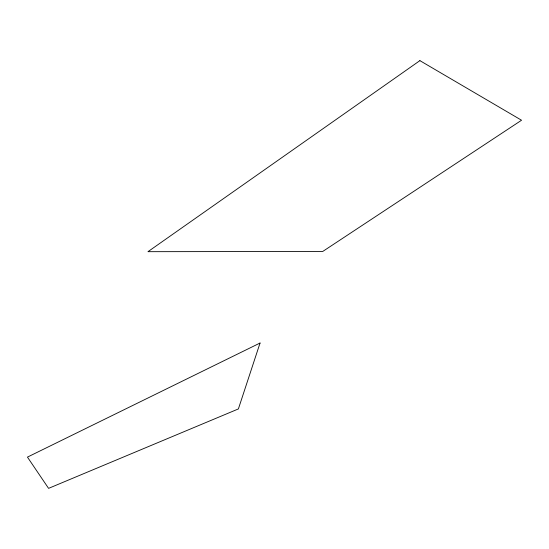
<?xml version="1.0" encoding="UTF-8"?>
<svg xmlns="http://www.w3.org/2000/svg" width="549" height="549" viewBox="0 0 549 549"><rect width="100%" height="100%" fill="white"/><g stroke="black" fill="none" stroke-linecap="round" stroke-linejoin="round"><path stroke-width="0.82" d="M260.054 343.022L238.383 408.936L48.58 488.363L27.45 457.111L260.054 343.022M419.896 60.637L147.962 251.682L322.743 251.449L521.55 120.238L419.896 60.637"/></g></svg>
